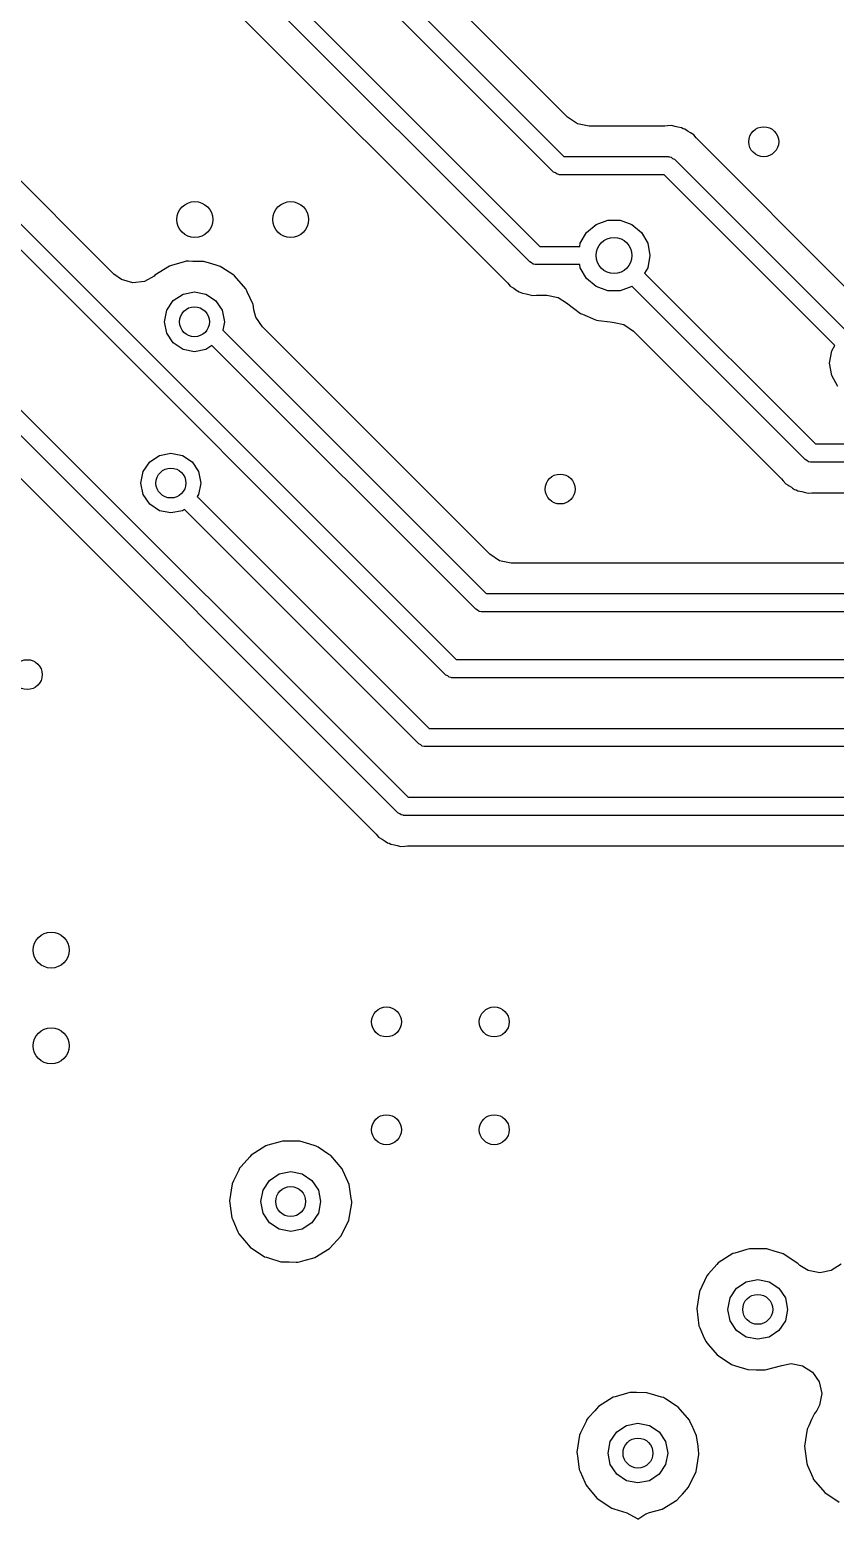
# Model space of a CAD drawing. Extents: x 0.99 to 4.24, y -7.27 to -4.02.
# Drawn here: x 3.1465 to 3.4113, y -6.0454 to -5.5557 of the extents above; entities that cross this region are included whole.
import ezdxf

# ---------------------------------------------------------------- set-up
doc = ezdxf.new("R2010")
doc.units = 0
doc.header["$MEASUREMENT"] = 0
doc.layers.add('BLACK', color=7, linetype='CONTINUOUS')

msp = doc.modelspace()

# ---------------------------------------------------------------- linework, layer by layer
at = {"layer": 'BLACK', "linetype": 'CONTINUOUS'}
for p, q in [((2.97456, -5.45063), (3.28668, -5.76275)), ((3.28331, -5.76787), (2.9712, -5.45576)), ((3.17413, -5.63603), (2.99725, -5.45915)), ((3.25005, -5.52533), (3.32211, -5.59739)), ((3.32334, -5.58446), (3.26298, -5.5241)), ((3.31874, -5.60251), (3.24493, -5.5287)), ((3.31087, -5.63204), (3.21638, -5.53755)), ((3.2215, -5.53419), (3.31423, -5.62692)), ((3.21001, -5.54535), (3.30308, -5.63842)), ((3.32657, -5.58662), (3.32334, -5.58446)), ((3.33038, -5.58737), (3.32657, -5.58662)), ((3.3553, -5.58737), (3.33038, -5.58737)), ((3.35616, -5.58734), (3.3553, -5.58737)), ((3.35745, -5.58722), (3.35616, -5.58734)), ((3.3587, -5.58756), (3.35745, -5.58722)), ((3.35955, -5.58775), (3.3587, -5.58756)), ((3.36082, -5.58797), (3.35955, -5.58775)), ((3.36132, -5.58826), (3.36082, -5.58797)), ((3.36189, -5.58841), (3.36132, -5.58826)), ((3.3626, -5.58891), (3.36189, -5.58841)), ((3.36295, -5.58915), (3.3626, -5.58891)), ((3.3626, -5.58891), (3.3626, -5.58891)), ((3.36368, -5.58962), (3.36295, -5.58915)), ((3.3648, -5.59027), (3.36368, -5.58962)), ((3.36563, -5.59126), (3.3648, -5.59027)), ((3.36622, -5.5919), (3.36563, -5.59126)), ((3.41482, -5.6405), (3.36622, -5.5919)), ((3.32211, -5.59739), (3.3563, -5.59739)), ((3.3563, -5.59739), (3.35648, -5.59743)), ((3.35648, -5.59743), (3.35656, -5.59741)), ((3.35656, -5.59741), (3.35668, -5.59746)), ((3.35668, -5.59746), (3.35733, -5.59757)), ((3.35733, -5.59757), (3.35783, -5.598)), ((3.35783, -5.598), (3.35842, -5.59827)), ((3.35842, -5.59827), (3.41531, -5.65516)), ((3.31934, -5.60279), (3.31874, -5.60251)), ((3.31984, -5.60321), (3.31934, -5.60279)), ((3.32049, -5.60333), (3.31984, -5.60321)), ((3.3206, -5.60338), (3.32049, -5.60333)), ((3.32068, -5.60336), (3.3206, -5.60338)), ((3.32087, -5.60339), (3.32068, -5.60336)), ((3.35506, -5.60339), (3.32087, -5.60339)), ((3.41119, -5.65953), (3.35506, -5.60339)), ((3.32953, -5.62233), (3.33268, -5.61969)), ((3.33268, -5.61969), (3.33653, -5.61829)), ((3.33653, -5.61829), (3.34063, -5.61829)), ((3.34063, -5.61829), (3.34449, -5.61969)), ((3.34449, -5.61969), (3.34763, -5.62233)), ((3.3273, -5.62692), (3.32748, -5.62588)), ((3.32748, -5.62588), (3.32953, -5.62233)), ((3.34763, -5.62233), (3.34968, -5.62588)), ((3.34968, -5.62588), (3.35039, -5.62992)), ((3.31423, -5.62692), (3.3273, -5.62692)), ((3.35039, -5.62992), (3.34968, -5.63396)), ((3.19246, -5.63339), (3.18765, -5.63642)), ((3.19315, -5.63319), (3.19246, -5.63339)), ((3.19725, -5.63202), (3.19315, -5.63319)), ((3.19315, -5.63319), (3.19315, -5.63319)), ((3.19794, -5.63182), (3.19725, -5.63202)), ((3.19725, -5.63202), (3.19725, -5.63202)), ((3.19864, -5.63183), (3.19794, -5.63182)), ((3.20016, -5.63184), (3.19864, -5.63183)), ((3.20362, -5.63186), (3.20016, -5.63184)), ((3.20607, -5.63259), (3.20362, -5.63186)), ((3.2084, -5.63328), (3.20607, -5.63259)), ((3.20908, -5.63349), (3.2084, -5.63328)), ((3.2084, -5.63328), (3.2084, -5.63328)), ((3.20967, -5.63387), (3.20908, -5.63349)), ((3.21325, -5.6362), (3.20967, -5.63387)), ((3.31146, -5.63232), (3.31087, -5.63204)), ((3.31197, -5.63274), (3.31146, -5.63232)), ((3.31261, -5.63285), (3.31197, -5.63274)), ((3.31273, -5.63291), (3.31261, -5.63285)), ((3.31281, -5.63289), (3.31273, -5.63291)), ((3.31299, -5.63292), (3.31281, -5.63289)), ((3.3273, -5.63292), (3.31299, -5.63292)), ((3.32748, -5.63396), (3.3273, -5.63292)), ((3.32953, -5.63751), (3.32748, -5.63396)), ((3.34968, -5.63396), (3.34865, -5.63575)), ((3.34865, -5.63575), (3.40479, -5.69188)), ((3.17664, -5.63786), (3.17413, -5.63603)), ((3.18037, -5.63892), (3.17664, -5.63786)), ((3.18424, -5.63847), (3.18037, -5.63892)), ((3.18741, -5.6367), (3.18424, -5.63847)), ((3.18765, -5.63642), (3.18741, -5.6367)), ((3.21385, -5.63658), (3.21325, -5.6362)), ((3.21325, -5.6362), (3.21325, -5.6362)), ((3.21756, -5.64089), (3.21385, -5.63658)), ((3.30308, -5.63842), (3.30366, -5.63906)), ((3.30366, -5.63906), (3.30449, -5.64005)), ((3.30449, -5.64005), (3.30525, -5.64048)), ((3.30525, -5.64048), (3.30561, -5.6407)), ((3.30561, -5.6407), (3.30635, -5.64116)), ((3.33268, -5.64015), (3.32953, -5.63751)), ((3.33653, -5.64155), (3.33268, -5.64015)), ((3.34449, -5.64015), (3.34063, -5.64155)), ((3.34453, -5.64011), (3.34449, -5.64015)), ((3.40142, -5.697), (3.34453, -5.64011)), ((3.19157, -5.64794), (3.1937, -5.64474)), ((3.1937, -5.64474), (3.19689, -5.64261)), ((3.19689, -5.64261), (3.20066, -5.64186)), ((3.20066, -5.64186), (3.20443, -5.64261)), ((3.20443, -5.64261), (3.20762, -5.64474)), ((3.20762, -5.64474), (3.20975, -5.64794)), ((3.21786, -5.64154), (3.21756, -5.64089)), ((3.21803, -5.64191), (3.21786, -5.64154)), ((3.21786, -5.64154), (3.21786, -5.64154)), ((3.21992, -5.64607), (3.21803, -5.64191)), ((3.30635, -5.64116), (3.3074, -5.6419)), ((3.3074, -5.6419), (3.30797, -5.64205)), ((3.30797, -5.64205), (3.30847, -5.64234)), ((3.30847, -5.64234), (3.30974, -5.64257)), ((3.30974, -5.64257), (3.31059, -5.64276)), ((3.31059, -5.64276), (3.31184, -5.64309)), ((3.31184, -5.64309), (3.31313, -5.64298)), ((3.31313, -5.64298), (3.314, -5.64294)), ((3.314, -5.64294), (3.31646, -5.64294)), ((3.31646, -5.64294), (3.32027, -5.6437)), ((3.32027, -5.6437), (3.32299, -5.64552)), ((3.32299, -5.64552), (3.32301, -5.64549)), ((3.32301, -5.64549), (3.32757, -5.64899)), ((3.34063, -5.64155), (3.33653, -5.64155)), ((3.19082, -5.6517), (3.19157, -5.64794)), ((3.20975, -5.64794), (3.2105, -5.6517)), ((3.22002, -5.64677), (3.21992, -5.64607)), ((3.22016, -5.64775), (3.22002, -5.64677)), ((3.22082, -5.65015), (3.22016, -5.64775)), ((3.22298, -5.65338), (3.22082, -5.65015)), ((3.32757, -5.64899), (3.32818, -5.64924)), ((3.32818, -5.64924), (3.33228, -5.65094)), ((3.19157, -5.65547), (3.19082, -5.6517)), ((3.1937, -5.65866), (3.19157, -5.65547)), ((3.2105, -5.6517), (3.20994, -5.65452)), ((3.20994, -5.65452), (3.29652, -5.74109)), ((3.29775, -5.72816), (3.22298, -5.65338)), ((3.33228, -5.65094), (3.33228, -5.65094)), ((3.33228, -5.65094), (3.33288, -5.65119)), ((3.33288, -5.65119), (3.33353, -5.65128)), ((3.33353, -5.65128), (3.33353, -5.65128)), ((3.33353, -5.65128), (3.3373, -5.65177)), ((3.3373, -5.65177), (3.33858, -5.65194)), ((3.33858, -5.65194), (3.33858, -5.65197)), ((3.33858, -5.65197), (3.34179, -5.65261)), ((3.34179, -5.65261), (3.34502, -5.65477)), ((3.34502, -5.65477), (3.39363, -5.70338)), ((3.19689, -5.6608), (3.1937, -5.65866)), ((3.20641, -5.65947), (3.20443, -5.6608)), ((3.29315, -5.74622), (3.20641, -5.65947)), ((3.41016, -5.66131), (3.41119, -5.65953)), ((3.20066, -5.66155), (3.19689, -5.6608)), ((3.20443, -5.6608), (3.20066, -5.66155)), ((3.40945, -5.66535), (3.41016, -5.66131)), ((3.41016, -5.66939), (3.40945, -5.66535)), ((3.41221, -5.67295), (3.41016, -5.66939)), ((3.26756, -5.81314), (3.13434, -5.67992)), ((3.13858, -5.67568), (3.27093, -5.80802)), ((3.13425, -5.694), (3.25977, -5.81952)), ((3.40479, -5.69188), (3.46234, -5.69188)), ((3.18382, -5.70096), (3.18595, -5.69776)), ((3.18595, -5.69776), (3.18915, -5.69563)), ((3.18915, -5.69563), (3.19291, -5.69488)), ((3.19291, -5.69488), (3.19668, -5.69563)), ((3.19668, -5.69563), (3.19987, -5.69776)), ((3.19987, -5.69776), (3.20201, -5.70096)), ((3.40202, -5.69728), (3.40142, -5.697)), ((3.40252, -5.6977), (3.40202, -5.69728)), ((3.40316, -5.69781), (3.40252, -5.6977)), ((3.40328, -5.69787), (3.40316, -5.69781)), ((3.40336, -5.69785), (3.40328, -5.69787)), ((3.40354, -5.69788), (3.40336, -5.69785)), ((3.46358, -5.69788), (3.40354, -5.69788)), ((3.18307, -5.70472), (3.18382, -5.70096)), ((3.20201, -5.70096), (3.20276, -5.70472)), ((3.39363, -5.70338), (3.39421, -5.70402)), ((3.39421, -5.70402), (3.39505, -5.70501)), ((3.18382, -5.70849), (3.18307, -5.70472)), ((3.18595, -5.71168), (3.18382, -5.70849)), ((3.20201, -5.70849), (3.20157, -5.70914)), ((3.20157, -5.70914), (3.27782, -5.78539)), ((3.20276, -5.70472), (3.20201, -5.70849)), ((3.39505, -5.70501), (3.3958, -5.70545)), ((3.3958, -5.70545), (3.3958, -5.70545)), ((3.3958, -5.70545), (3.39616, -5.70566)), ((3.39616, -5.70566), (3.3969, -5.70612)), ((3.3969, -5.70612), (3.39724, -5.70636)), ((3.39724, -5.70636), (3.39796, -5.70686)), ((3.39796, -5.70686), (3.39852, -5.70701)), ((3.39852, -5.70701), (3.39902, -5.70731)), ((3.39902, -5.70731), (3.4003, -5.70753)), ((3.4003, -5.70753), (3.40114, -5.70772)), ((3.40114, -5.70772), (3.40239, -5.70805)), ((3.40239, -5.70805), (3.40366, -5.70794)), ((3.40366, -5.70794), (3.40368, -5.70794)), ((3.40368, -5.70794), (3.40455, -5.7079)), ((3.40455, -5.7079), (3.46258, -5.7079)), ((3.18915, -5.71382), (3.18595, -5.71168)), ((3.19291, -5.71457), (3.18915, -5.71382)), ((3.19668, -5.71382), (3.19291, -5.71457)), ((3.19733, -5.71338), (3.19668, -5.71382)), ((3.27445, -5.79051), (3.19733, -5.71338)), ((3.30098, -5.73032), (3.29775, -5.72816)), ((3.30479, -5.73107), (3.30098, -5.73032)), ((3.63876, -5.73107), (3.30479, -5.73107)), ((3.29652, -5.74109), (3.63976, -5.74109)), ((3.29375, -5.74649), (3.29315, -5.74622)), ((3.29425, -5.74691), (3.29375, -5.74649)), ((3.29489, -5.74703), (3.29425, -5.74691)), ((3.29501, -5.74708), (3.29489, -5.74703)), ((3.29509, -5.74706), (3.29501, -5.74708)), ((3.29528, -5.74709), (3.29509, -5.74706)), ((3.63852, -5.74709), (3.29528, -5.74709)), ((3.28668, -5.76275), (3.62008, -5.76275)), ((3.28391, -5.76815), (3.28331, -5.76787)), ((3.28441, -5.76857), (3.28391, -5.76815)), ((3.28505, -5.76868), (3.28441, -5.76857)), ((3.28517, -5.76874), (3.28505, -5.76868)), ((3.28525, -5.76872), (3.28517, -5.76874)), ((3.28543, -5.76875), (3.28525, -5.76872)), ((3.61884, -5.76875), (3.28543, -5.76875)), ((3.27782, -5.78539), (3.59154, -5.78539)), ((3.27505, -5.79078), (3.27445, -5.79051)), ((3.27555, -5.7912), (3.27505, -5.79078)), ((3.27619, -5.79132), (3.27555, -5.7912)), ((3.27631, -5.79137), (3.27619, -5.79132)), ((3.27639, -5.79135), (3.27631, -5.79137)), ((3.27657, -5.79139), (3.27639, -5.79135)), ((3.59029, -5.79139), (3.27657, -5.79139)), ((3.27093, -5.80802), (3.5689, -5.80802)), ((3.26816, -5.81342), (3.26756, -5.81314)), ((3.26866, -5.81384), (3.26816, -5.81342)), ((3.2693, -5.81396), (3.26866, -5.81384)), ((3.26942, -5.81401), (3.2693, -5.81396)), ((3.2695, -5.81399), (3.26942, -5.81401)), ((3.26969, -5.81402), (3.2695, -5.81399)), ((3.56765, -5.81402), (3.26969, -5.81402)), ((3.25977, -5.81952), (3.26036, -5.82016)), ((3.26036, -5.82016), (3.26119, -5.82115)), ((3.26119, -5.82115), (3.26231, -5.8218)), ((3.26231, -5.8218), (3.26304, -5.82226)), ((3.26304, -5.82226), (3.26338, -5.82251)), ((3.26338, -5.82251), (3.26338, -5.82251)), ((3.26338, -5.82251), (3.2641, -5.82301)), ((3.2641, -5.82301), (3.26466, -5.82316)), ((3.26466, -5.82316), (3.26516, -5.82345)), ((3.26516, -5.82345), (3.26644, -5.82367)), ((3.26644, -5.82367), (3.26728, -5.82386)), ((3.26728, -5.82386), (3.26853, -5.82419)), ((3.26853, -5.82419), (3.26982, -5.82408)), ((3.26982, -5.82408), (3.27069, -5.82404)), ((3.27069, -5.82404), (3.55938, -5.82404)), ((3.22409, -5.92263), (3.21928, -5.92566)), ((3.22477, -5.92243), (3.22409, -5.92263)), ((3.22888, -5.92126), (3.22477, -5.92243)), ((3.22477, -5.92243), (3.22477, -5.92243)), ((3.22956, -5.92106), (3.22888, -5.92126)), ((3.22888, -5.92126), (3.22888, -5.92126)), ((3.23027, -5.92107), (3.22956, -5.92106)), ((3.23178, -5.92108), (3.23027, -5.92107)), ((3.23525, -5.9211), (3.23178, -5.92108)), ((3.23745, -5.92176), (3.23525, -5.9211)), ((3.24002, -5.92253), (3.23745, -5.92176)), ((3.2407, -5.92273), (3.24002, -5.92253)), ((3.24002, -5.92253), (3.24002, -5.92253)), ((3.2413, -5.92311), (3.2407, -5.92273)), ((3.24488, -5.92544), (3.2413, -5.92311)), ((3.21601, -5.92936), (3.21551, -5.92993)), ((3.21881, -5.9262), (3.21601, -5.92936)), ((3.21928, -5.92566), (3.21881, -5.9262)), ((3.24547, -5.92582), (3.24488, -5.92544)), ((3.24488, -5.92544), (3.24488, -5.92544)), ((3.24919, -5.93013), (3.24547, -5.92582)), ((3.21352, -5.93418), (3.21309, -5.93508)), ((3.21521, -5.93057), (3.21352, -5.93418)), ((3.21551, -5.92993), (3.21521, -5.93057)), ((3.21521, -5.93057), (3.21521, -5.93057)), ((3.22319, -5.93718), (3.22532, -5.93399)), ((3.22532, -5.93399), (3.22852, -5.93185)), ((3.22852, -5.93185), (3.23228, -5.9311)), ((3.23228, -5.9311), (3.23605, -5.93185)), ((3.23605, -5.93185), (3.23924, -5.93399)), ((3.23924, -5.93399), (3.24138, -5.93718)), ((3.24948, -5.93078), (3.24919, -5.93013)), ((3.25009, -5.93211), (3.24948, -5.93078)), ((3.24948, -5.93078), (3.24948, -5.93078)), ((3.25154, -5.93531), (3.25009, -5.93211)), ((3.21309, -5.93508), (3.21222, -5.9407)), ((3.22244, -5.94094), (3.22319, -5.93718)), ((3.24138, -5.93718), (3.24213, -5.94094)), ((3.25198, -5.93839), (3.25154, -5.93531)), ((3.2522, -5.93991), (3.25198, -5.93839)), ((3.21222, -5.9407), (3.21296, -5.94634)), ((3.22319, -5.94471), (3.22244, -5.94094)), ((3.24213, -5.94094), (3.24138, -5.94471)), ((3.2514, -5.94705), (3.25234, -5.94144)), ((3.25235, -5.94094), (3.2522, -5.93991)), ((3.25234, -5.94144), (3.25235, -5.94094)), ((3.21296, -5.94634), (3.21324, -5.94699)), ((3.21324, -5.94699), (3.21324, -5.94699)), ((3.21324, -5.94699), (3.21494, -5.95085)), ((3.22532, -5.9479), (3.22319, -5.94471)), ((3.22852, -5.95004), (3.22532, -5.9479)), ((3.23924, -5.9479), (3.23605, -5.95004)), ((3.24138, -5.94471), (3.23924, -5.9479)), ((3.24892, -5.95217), (3.2514, -5.94705)), ((3.21494, -5.95085), (3.21525, -5.95155)), ((3.21525, -5.95155), (3.21891, -5.9559)), ((3.23228, -5.95079), (3.22852, -5.95004)), ((3.23605, -5.95004), (3.23228, -5.95079)), ((3.2451, -5.95638), (3.24892, -5.95217)), ((3.21891, -5.9559), (3.22364, -5.95906)), ((3.22364, -5.95906), (3.22432, -5.95927)), ((3.24025, -5.95936), (3.2451, -5.95638)), ((3.37763, -5.95806), (3.37282, -5.9611)), ((3.37832, -5.95787), (3.37763, -5.95806)), ((3.38227, -5.95674), (3.37832, -5.95787)), ((3.37832, -5.95787), (3.37832, -5.95787)), ((3.3831, -5.9565), (3.38227, -5.95674)), ((3.38381, -5.9565), (3.3831, -5.9565)), ((3.38532, -5.95651), (3.38381, -5.9565)), ((3.38879, -5.95653), (3.38532, -5.95651)), ((3.39152, -5.95735), (3.38879, -5.95653)), ((3.39356, -5.95796), (3.39152, -5.95735)), ((3.39424, -5.95816), (3.39356, -5.95796)), ((3.39356, -5.95796), (3.39356, -5.95796)), ((3.39902, -5.96126), (3.39424, -5.95816)), ((3.22432, -5.95927), (3.22432, -5.95927)), ((3.22432, -5.95927), (3.22502, -5.95948)), ((3.22502, -5.95948), (3.22908, -5.96075)), ((3.22908, -5.96075), (3.23177, -5.9608)), ((3.23177, -5.9608), (3.23405, -5.96084)), ((3.23405, -5.96084), (3.23405, -5.96084)), ((3.23405, -5.96084), (3.23476, -5.96086)), ((3.23476, -5.96086), (3.23707, -5.96023)), ((3.23707, -5.96023), (3.23957, -5.95955)), ((3.23957, -5.95955), (3.24025, -5.95936)), ((3.23957, -5.95955), (3.23957, -5.95955)), ((3.37235, -5.96163), (3.36961, -5.96474)), ((3.37282, -5.9611), (3.37235, -5.96163)), ((3.39948, -5.96179), (3.39902, -5.96126)), ((3.39965, -5.96194), (3.39948, -5.96179)), ((3.40239, -5.96364), (3.39965, -5.96194)), ((3.4062, -5.9644), (3.40239, -5.96364)), ((3.41001, -5.96364), (3.4062, -5.9644)), ((3.41324, -5.96148), (3.41001, -5.96364)), ((3.36906, -5.96536), (3.36664, -5.97051)), ((3.36961, -5.96474), (3.36906, -5.96536)), ((3.37887, -5.96942), (3.38206, -5.96728)), ((3.38206, -5.96728), (3.38583, -5.96654)), ((3.38583, -5.96654), (3.38959, -5.96728)), ((3.38959, -5.96728), (3.39279, -5.96942)), ((3.36664, -5.97051), (3.36576, -5.97613)), ((3.37598, -5.97638), (3.37673, -5.97261)), ((3.37673, -5.97261), (3.37887, -5.96942)), ((3.39279, -5.96942), (3.39492, -5.97261)), ((3.39492, -5.97261), (3.39567, -5.97638)), ((3.36576, -5.97613), (3.3665, -5.98177)), ((3.37673, -5.98014), (3.37598, -5.97638)), ((3.39567, -5.97638), (3.39492, -5.98014)), ((3.3665, -5.98177), (3.36679, -5.98242)), ((3.36679, -5.98242), (3.36679, -5.98242)), ((3.36679, -5.98242), (3.36794, -5.98505)), ((3.37887, -5.98334), (3.37673, -5.98014)), ((3.38206, -5.98547), (3.37887, -5.98334)), ((3.39279, -5.98334), (3.38959, -5.98547)), ((3.39492, -5.98014), (3.39279, -5.98334)), ((3.36794, -5.98505), (3.36879, -5.98698)), ((3.36879, -5.98698), (3.36925, -5.98753)), ((3.36925, -5.98753), (3.36925, -5.98753)), ((3.36925, -5.98753), (3.36966, -5.98802)), ((3.36966, -5.98802), (3.37245, -5.99134)), ((3.38583, -5.98622), (3.38206, -5.98547)), ((3.38959, -5.98547), (3.38583, -5.98622)), ((3.37245, -5.99134), (3.37719, -5.99449)), ((3.37719, -5.99449), (3.37787, -5.9947)), ((3.37787, -5.9947), (3.37787, -5.9947)), ((3.37787, -5.9947), (3.37856, -5.99492)), ((3.37856, -5.99492), (3.38262, -5.99619)), ((3.38262, -5.99619), (3.38532, -5.99624)), ((3.38532, -5.99624), (3.3876, -5.99628)), ((3.3876, -5.99628), (3.3876, -5.99628)), ((3.3876, -5.99628), (3.38831, -5.99629)), ((3.38831, -5.99629), (3.3938, -5.99479)), ((3.3938, -5.99479), (3.39381, -5.99486)), ((3.39381, -5.99486), (3.39678, -5.99422)), ((3.39678, -5.99422), (3.4006, -5.99492)), ((3.4006, -5.99492), (3.40386, -5.99703)), ((3.40386, -5.99703), (3.40607, -6.00023)), ((3.40607, -6.00023), (3.40689, -6.00402)), ((3.33826, -6.0053), (3.33345, -6.00834)), ((3.33895, -6.00511), (3.33826, -6.0053)), ((3.34305, -6.00394), (3.33895, -6.00511)), ((3.33895, -6.00511), (3.33895, -6.00511)), ((3.34373, -6.00374), (3.34305, -6.00394)), ((3.34444, -6.00375), (3.34373, -6.00374)), ((3.34595, -6.00375), (3.34444, -6.00375)), ((3.34942, -6.00378), (3.34595, -6.00375)), ((3.35201, -6.00455), (3.34942, -6.00378)), ((3.35419, -6.0052), (3.35201, -6.00455)), ((3.35487, -6.00541), (3.35419, -6.0052)), ((3.35419, -6.0052), (3.35419, -6.0052)), ((3.35547, -6.00579), (3.35487, -6.00541)), ((3.35905, -6.00811), (3.35547, -6.00579)), ((3.40619, -6.00785), (3.40526, -6.00965)), ((3.40689, -6.00402), (3.40619, -6.00785)), ((3.32969, -6.01261), (3.32938, -6.01325)), ((3.33024, -6.01198), (3.32969, -6.01261)), ((3.33224, -6.00971), (3.33024, -6.01198)), ((3.33345, -6.00834), (3.33224, -6.00971)), ((3.35965, -6.0085), (3.35905, -6.00811)), ((3.35905, -6.00811), (3.35905, -6.00811)), ((3.36336, -6.01281), (3.35965, -6.0085)), ((3.36366, -6.01346), (3.36336, -6.01281)), ((3.40356, -6.01261), (3.4026, -6.01467)), ((3.40449, -6.01064), (3.40356, -6.01261)), ((3.40496, -6.0101), (3.40449, -6.01064)), ((3.40526, -6.00965), (3.40496, -6.0101)), ((3.32727, -6.01776), (3.32639, -6.02338)), ((3.32762, -6.01701), (3.32727, -6.01776)), ((3.32938, -6.01325), (3.32762, -6.01701)), ((3.32938, -6.01325), (3.32938, -6.01325)), ((3.33736, -6.01986), (3.3395, -6.01666)), ((3.3395, -6.01666), (3.34269, -6.01453)), ((3.34269, -6.01453), (3.34646, -6.01378)), ((3.34646, -6.01378), (3.35022, -6.01453)), ((3.35022, -6.01453), (3.35342, -6.01666)), ((3.35342, -6.01666), (3.35555, -6.01986)), ((3.36412, -6.01448), (3.36366, -6.01346)), ((3.36366, -6.01346), (3.36366, -6.01346)), ((3.36572, -6.01799), (3.36412, -6.01448)), ((3.40207, -6.01579), (3.40119, -6.02141)), ((3.4026, -6.01467), (3.40207, -6.01579)), ((3.33661, -6.02362), (3.33736, -6.01986)), ((3.35555, -6.01986), (3.3563, -6.02362)), ((3.36621, -6.02141), (3.36572, -6.01799)), ((3.36641, -6.02282), (3.36621, -6.02141)), ((3.40119, -6.02141), (3.40193, -6.02705)), ((3.32639, -6.02338), (3.32648, -6.02408)), ((3.32648, -6.02408), (3.32654, -6.02449)), ((3.32648, -6.02408), (3.32648, -6.02408)), ((3.32654, -6.02449), (3.32713, -6.02902)), ((3.33736, -6.02739), (3.33661, -6.02362)), ((3.3395, -6.03058), (3.33736, -6.02739)), ((3.35555, -6.02739), (3.35342, -6.03058)), ((3.3563, -6.02362), (3.35555, -6.02739)), ((3.36557, -6.02972), (3.36652, -6.02411)), ((3.36652, -6.02362), (3.36641, -6.02282)), ((3.36652, -6.02411), (3.36652, -6.02362)), ((3.40193, -6.02705), (3.40222, -6.0277)), ((3.32713, -6.02902), (3.32742, -6.02967)), ((3.32742, -6.02967), (3.32742, -6.02967)), ((3.32742, -6.02967), (3.32896, -6.03318)), ((3.34269, -6.03272), (3.3395, -6.03058)), ((3.35342, -6.03058), (3.35022, -6.03272)), ((3.36309, -6.03484), (3.36557, -6.02972)), ((3.40222, -6.0277), (3.40222, -6.0277)), ((3.40222, -6.0277), (3.40394, -6.03161)), ((3.40394, -6.03161), (3.40422, -6.03226)), ((3.40422, -6.03226), (3.40788, -6.03661)), ((3.32896, -6.03318), (3.32942, -6.03423)), ((3.32942, -6.03423), (3.32988, -6.03477)), ((3.32988, -6.03477), (3.32988, -6.03477)), ((3.32988, -6.03477), (3.33023, -6.03519)), ((3.33023, -6.03519), (3.33308, -6.03858)), ((3.34646, -6.03346), (3.34269, -6.03272)), ((3.35022, -6.03272), (3.34646, -6.03346)), ((3.36035, -6.03787), (3.36106, -6.03709)), ((3.36106, -6.03709), (3.36309, -6.03484)), ((3.40788, -6.03661), (3.41262, -6.03977)), ((3.33308, -6.03858), (3.33782, -6.04173)), ((3.33782, -6.04173), (3.33849, -6.04195)), ((3.33849, -6.04195), (3.3385, -6.04195)), ((3.3385, -6.04195), (3.34278, -6.04328)), ((3.35023, -6.04318), (3.35443, -6.04204)), ((3.35443, -6.04204), (3.35927, -6.03906)), ((3.35927, -6.03906), (3.36035, -6.03787)), ((3.34278, -6.04328), (3.34619, -6.04514)), ((3.34619, -6.04514), (3.34637, -6.04537)), ((3.34637, -6.04537), (3.34904, -6.04359)), ((3.34904, -6.04359), (3.35023, -6.04318))]:
    msp.add_line(p, q, dxfattribs=at)
at = {"layer": 'BLACK'}
for centre, radius in [((3.3878, -5.59252), 0.00492), ((3.20079, -5.61811), 0.00591), ((3.23228, -5.61811), 0.00591), ((3.33858, -5.62992), 0.00591), ((3.20066, -5.6517), 0.00492), ((3.19291, -5.70472), 0.00492), ((3.32087, -5.70669), 0.00492), ((3.14567, -5.76772), 0.00492), ((3.15354, -5.85827), 0.00591), ((3.26378, -5.88189), 0.00492), ((3.29921, -5.88189), 0.00492), ((3.15354, -5.88976), 0.00591), ((3.26378, -5.91732), 0.00492), ((3.29921, -5.91732), 0.00492), ((3.23228, -5.94094), 0.00492), ((3.38583, -5.97638), 0.00492), ((3.34646, -6.02362), 0.00492)]:
    msp.add_circle(centre, radius, dxfattribs=at)

doc.saveas('drawing.dxf')
